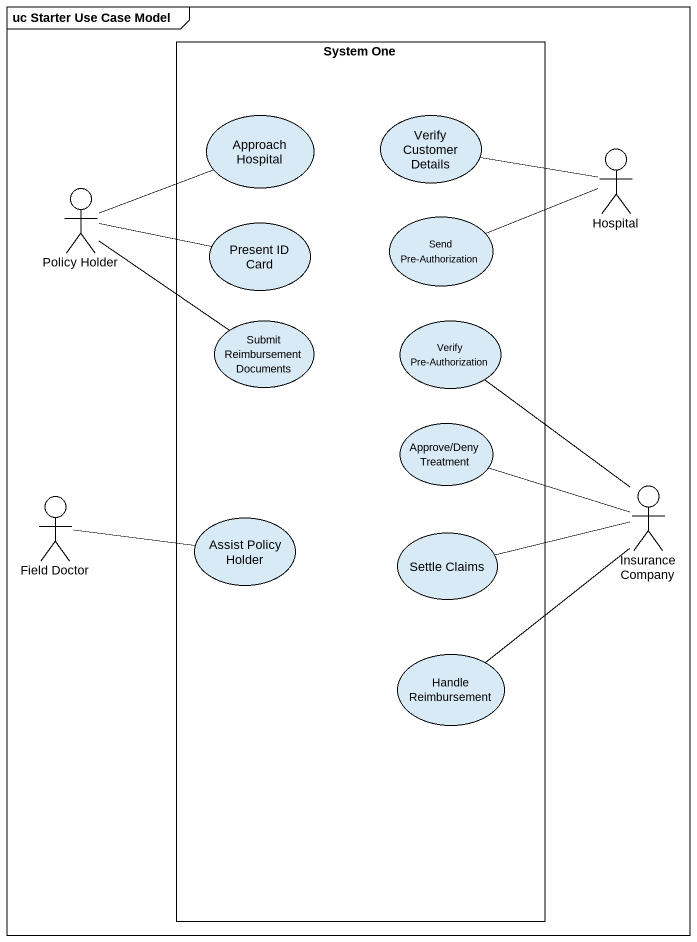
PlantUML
@startuml
mainframe uc Starter Use Case Model
rectangle "System One" as System_One {
  usecase "Approach Hospital" as Approach_Hospital
  usecase "Verify Customer Details" as Verify_Customer_Details
  usecase "Present ID Card" as Present_ID_Card
  usecase "Send Pre-Authorization" as Send_Pre_Authorization
  usecase "Submit Reimbursement Documents" as Submit_Reimbursement
  usecase "Verify Pre-Authorization" as Verify_Pre_Authorization
  usecase "Approve/Deny Treatment" as Approve_Deny_Treatment
  usecase "Assist Policy Holder" as Assist_Policy_Holder
  usecase "Settle Claims" as Settle_Claims
  usecase "Handle Reimbursement" as Handle_Reimbursement
}
actor "Policy Holder" as Policy_Holder
actor Hospital
actor "Field Doctor" as Field_Doctor
actor "Insurance Company" as Insurance_Company
Policy_Holder -right- Approach_Hospital
Hospital -left- Verify_Customer_Details
Present_ID_Card -left- Policy_Holder
Send_Pre_Authorization -right- Hospital
Submit_Reimbursement -up- Policy_Holder
Verify_Pre_Authorization -- Insurance_Company
Approve_Deny_Treatment -right- Insurance_Company
Assist_Policy_Holder -left- Field_Doctor
Settle_Claims -right- Insurance_Company
Handle_Reimbursement -up- Insurance_Company
@enduml
